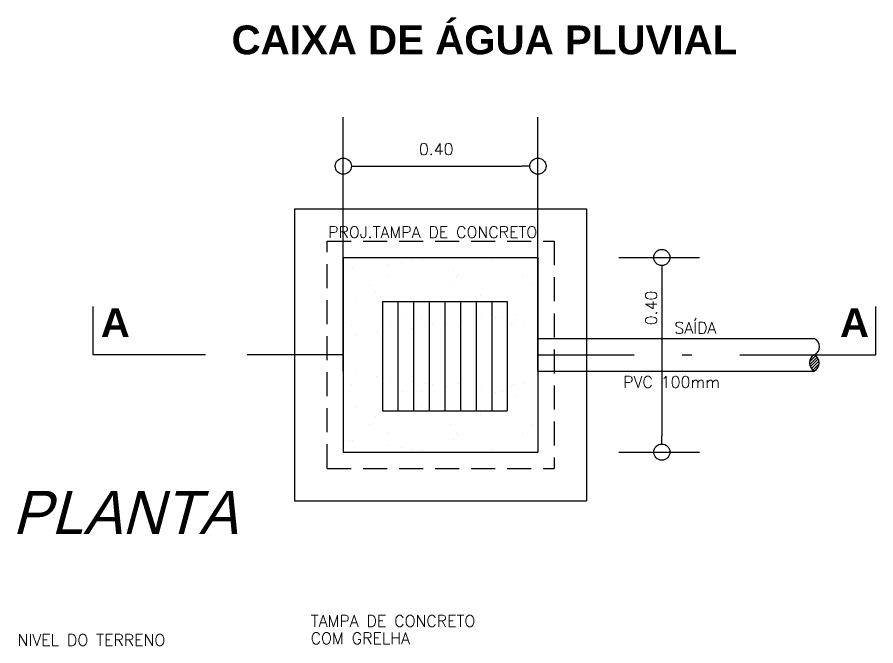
# Model space of a CAD drawing. Extents: x 1223 to 2114, y 507 to 973.
# Drawn here: x 2045.42 to 2054.36, y 613.77 to 620.31 of the extents above; entities that cross this region are included whole.
import ezdxf

# ---------------------------------------------------------------- set-up
doc = ezdxf.new("R2010")
doc.units = 0
doc.header["$MEASUREMENT"] = 0
doc.linetypes.add('DASHDOTX2', pattern=[2, 1, -0.5, 0, -0.5])
doc.linetypes.add('HIDDEN', pattern=[0.375, 0.25, -0.125])
doc.layers.get('0').update_dxf_attribs({"linetype": 'CONTINUOUS'})
doc.layers.get('DEFPOINTS').update_dxf_attribs({"linetype": 'CONTINUOUS'})
for name, color, linetype in [('01', 1, 'CONTINUOUS'), ('02', 2, 'CONTINUOUS'), ('03', 3, 'CONTINUOUS'), ('06', 6, 'CONTINUOUS')]:
    doc.layers.add(name, color=color, linetype=linetype)
doc.styles.add('ROMANS', font='romans', dxfattribs={"height": 0.1})
doc.styles.add('SANSSERIFBOLD', font='sasb____.pfb')
doc.styles.add('STYLE2', font='txt', dxfattribs={"height": 0.1})

# ---------------------------------------------------------------- blocks, each defined once
blk = doc.blocks.new('_DOTBLANK')
at = {"color": 0, "linetype": 'ByBlock'}
blk.add_line((-0.5, 0), (-1, 0), dxfattribs=at)
blk.add_circle((0, 0), 0.5, dxfattribs=at)
blk = doc.blocks.new('*X176')
at = {"color": 0}
for p, q in [((2049.28, 617.7418), (2049.28, 617.7418)), ((2049.4206, 617.7603), (2049.4206, 617.7603)), ((2049.5249, 617.784), (2049.5249, 617.784)), ((2049.6401, 617.7892), (2049.6401, 617.7892)), ((2050.3657, 617.7855), (2050.3657, 617.7855)), ((2048.8834, 617.6891), (2048.8834, 617.6891)), ((2048.9133, 617.6935), (2048.9133, 617.6935)), ((2049.9638, 617.6799), (2049.9638, 617.6799)), ((2049.2864, 617.6084), (2049.2864, 617.6084)), ((2049.9932, 617.6174), (2049.9932, 617.6174)), ((2050.0135, 617.6343), (2050.0135, 617.6343)), ((2050.6839, 617.6141), (2050.6839, 617.6141)), ((2049.094, 617.5213), (2049.094, 617.5213)), ((2049.9348, 617.5229), (2049.9348, 617.5229)), ((2050.7756, 617.5244), (2050.7756, 617.5244)), ((2049.1521, 617.4429), (2049.1521, 617.4429)), ((2049.2019, 617.3973), (2049.2019, 617.3973)), ((2050.2484, 617.419), (2050.2484, 617.419)), ((2048.9383, 617.3413), (2048.9383, 617.3413)), ((2049.629, 617.338), (2049.629, 617.338)), ((2050.3583, 617.3642), (2050.3583, 617.3642)), ((2050.6158, 617.2186), (2050.6158, 617.2186)), ((2048.9022, 617.1064), (2048.9022, 617.1064)), ((2049.4368, 617.182), (2049.4368, 617.182)), ((2049.6291, 617.1804), (2049.6291, 617.1804)), ((2049.743, 617.1079), (2049.743, 617.1079)), ((2049.889, 617.1229), (2049.889, 617.1229)), ((2050.2557, 617.1712), (2050.2557, 617.1712)), ((2050.3963, 617.1897), (2050.3963, 617.1897)), ((2050.4699, 617.182), (2050.4699, 617.182)), ((2050.5172, 617.1728), (2050.5172, 617.1728)), ((2050.5669, 617.1272), (2050.5669, 617.1272)), ((2050.5838, 617.1094), (2050.5838, 617.1094)), ((2049.1622, 617.0272), (2049.1622, 617.0272)), ((2049.3034, 617.0881), (2049.3034, 617.0881)), ((2049.529, 617.0755), (2049.529, 617.0755)), ((2049.6695, 617.094), (2049.6695, 617.094)), ((2050.0102, 617.0971), (2050.0102, 617.0971)), ((2050.7009, 617.0938), (2050.7009, 617.0938)), ((2048.9427, 616.9983), (2048.9427, 616.9983))]:
    blk.add_line(p, q, dxfattribs=at)
blk = doc.blocks.new('*X178')
at = {"color": 0}
for p, q in [((2048.9427, 616.5973), (2048.9427, 616.5973)), ((2049.1622, 616.5684), (2049.1622, 616.5684)), ((2048.9022, 616.4892), (2048.9022, 616.4892)), ((2049.3034, 616.5075), (2049.3034, 616.5075)), ((2049.529, 616.5201), (2049.529, 616.5201)), ((2049.6695, 616.5016), (2049.6695, 616.5016)), ((2049.743, 616.4877), (2049.743, 616.4877)), ((2050.0102, 616.4984), (2050.0102, 616.4984)), ((2050.5838, 616.4862), (2050.5838, 616.4862)), ((2050.7009, 616.5018), (2050.7009, 616.5018)), ((2049.4368, 616.4135), (2049.4368, 616.4135)), ((2049.6291, 616.4152), (2049.6291, 616.4152)), ((2049.889, 616.4727), (2049.889, 616.4727)), ((2050.2557, 616.4244), (2050.2557, 616.4244)), ((2050.3963, 616.4059), (2050.3963, 616.4059)), ((2050.4699, 616.4136), (2050.4699, 616.4136)), ((2050.5172, 616.4228), (2050.5172, 616.4228)), ((2050.5669, 616.4684), (2050.5669, 616.4684)), ((2050.6158, 616.377), (2050.6158, 616.377)), ((2048.9383, 616.2543), (2048.9383, 616.2543)), ((2049.629, 616.2576), (2049.629, 616.2576)), ((2050.3583, 616.2314), (2050.3583, 616.2314)), ((2049.1521, 616.1527), (2049.1521, 616.1527)), ((2049.2019, 616.1983), (2049.2019, 616.1983)), ((2050.2484, 616.1766), (2050.2484, 616.1766)), ((2049.094, 616.0742), (2049.094, 616.0742)), ((2049.9348, 616.0727), (2049.9348, 616.0727)), ((2050.7756, 616.0712), (2050.7756, 616.0712)), ((2049.2864, 615.9872), (2049.2864, 615.9872)), ((2049.9932, 615.9782), (2049.9932, 615.9782)), ((2050.0135, 615.9613), (2050.0135, 615.9613)), ((2050.6839, 615.9815), (2050.6839, 615.9815)), ((2048.8834, 615.9064), (2048.8834, 615.9064)), ((2048.9133, 615.9021), (2048.9133, 615.9021)), ((2049.28, 615.8538), (2049.28, 615.8538)), ((2049.9638, 615.9157), (2049.9638, 615.9157)), ((2049.4206, 615.8353), (2049.4206, 615.8353)), ((2049.5249, 615.8116), (2049.5249, 615.8116)), ((2049.6401, 615.8064), (2049.6401, 615.8064)), ((2050.3657, 615.8101), (2050.3657, 615.8101))]:
    blk.add_line(p, q, dxfattribs=at)
blk = doc.blocks.new('*X185')
at = {"color": 0}
for p, q in [((2053.666, 616.7232), (2053.7311, 616.7883)), ((2053.6674, 616.6947), (2053.7462, 616.7735)), ((2053.6748, 616.6723), (2053.7578, 616.7553)), ((2053.6887, 616.7757), (2053.6986, 616.7856)), ((2053.6863, 616.654), (2053.7654, 616.7331)), ((2053.7012, 616.6391), (2053.7671, 616.7049)), ((2053.7286, 616.6366), (2053.749, 616.657))]:
    blk.add_line(p, q, dxfattribs=at)

msp = doc.modelspace()

# ---------------------------------------------------------------- linework, layer by layer
at = {"color": 1, "linetype": 'ByBlock'}
for p, q in [((2048.81616, 616.62904), (2048.81616, 619.26924)), ((2050.84116, 616.62904), (2050.84116, 619.26924)), ((2048.98491, 618.76027), (2050.67241, 618.76027)), ((2051.68491, 617.81029), (2052.52097, 617.81029)), ((2052.13064, 617.64154), (2052.13064, 615.95404)), ((2051.68491, 615.78529), (2052.52097, 615.78529))]:
    msp.add_line(p, q, dxfattribs=at)
at = {"layer": '01', "linetype": 'HIDDEN'}
for p, q in [((2048.64741, 615.61654), (2048.64741, 617.97904)), ((2048.64741, 617.97904), (2051.00991, 617.97904)), ((2051.00991, 617.97904), (2051.00991, 615.61654)), ((2048.64741, 615.61654), (2051.00991, 615.61654))]:
    msp.add_line(p, q, dxfattribs=at)
at = {"layer": '01', "linetype": 'DASHDOTX2'}
for p, q in [((2048.81616, 616.79779), (2046.85436, 616.79779)), ((2050.84116, 616.79779), (2053.71651, 616.79779))]:
    msp.add_line(p, q, dxfattribs=at)
at = {"layer": '03'}
for p, q in [((2050.84116, 616.96654), (2053.71651, 616.96654)), ((2050.84116, 616.62904), (2053.71651, 616.62904))]:
    msp.add_line(p, q, dxfattribs=at)
for centre, radius, start, end in [((2053.67738, 616.88217), 0.09301, 294.880085, 65.119915), ((2053.76086, 616.71342), 0.09532, 117.727752, 242.272248), ((2053.67216, 616.71342), 0.09532, 297.727752, 62.272248)]:
    msp.add_arc(centre, radius, start, end, dxfattribs=at)
at = {"layer": '06'}
for p, q in [((2048.30991, 618.31654), (2048.30991, 615.27904)), ((2048.30991, 618.31654), (2051.34741, 618.31654)), ((2051.34741, 618.31654), (2051.34741, 615.27904)), ((2048.81616, 617.81029), (2048.81616, 615.78529)), ((2048.81616, 617.81029), (2050.84116, 617.81029)), ((2050.84116, 617.81029), (2050.84116, 615.78529)), ((2049.22252, 617.35266), (2050.52288, 617.35266)), ((2049.22252, 617.35266), (2049.22252, 616.21595)), ((2049.38507, 617.35266), (2049.38507, 616.21595)), ((2049.54761, 617.35266), (2049.54761, 616.21595)), ((2049.71016, 617.35266), (2049.71016, 616.21595)), ((2049.8727, 617.35266), (2049.8727, 616.21595)), ((2050.03525, 617.35266), (2050.03525, 616.21595)), ((2050.19779, 617.35266), (2050.19779, 616.21595)), ((2050.36034, 617.35266), (2050.36034, 616.21595)), ((2050.52288, 617.35266), (2050.52288, 616.21595)), ((2049.22252, 616.21595), (2050.52288, 616.21595)), ((2048.81616, 615.78529), (2050.84116, 615.78529)), ((2048.30991, 615.27904), (2051.34741, 615.27904))]:
    msp.add_line(p, q, dxfattribs=at)
at = {"layer": '06', "color": 6}
for p, q in [((2046.2136, 616.79779), (2046.2136, 617.29976)), ((2054.35727, 616.79779), (2054.35727, 617.29976)), ((2047.38298, 616.79779), (2046.2136, 616.79779)), ((2053.18789, 616.79779), (2054.35727, 616.79779))]:
    msp.add_line(p, q, dxfattribs=at)
at = {"layer": 'DEFPOINTS', "color": 0, "linetype": 'ByBlock'}
for p in [(2050.84116, 618.76027), (2048.30991, 618.31654), (2048.30991, 618.31654), (2051.34741, 618.31654), (2048.81616, 615.78529), (2050.84116, 615.78529), (2050.84116, 615.78529), (2052.13064, 615.78529), (2048.30991, 615.27904)]:
    msp.add_point(p, dxfattribs=at)

# ---------------------------------------------------------------- block references
at = {"color": 1, "linetype": 'ByBlock'}
for p, xscale, yscale, zscale, rotation in [((2048.81616, 618.76027), 0.1687500000000455, 0.1687500000000455, 0.1687500000000455, 180), ((2052.13064, 617.81029), 0.1687499999999318, 0.1687499999999318, 0.1687499999999318, 90), ((2052.13064, 615.78529), 0.1687499999999318, 0.1687499999999318, 0.1687499999999318, 270)]:
    msp.add_blockref('_DOTBLANK', p, dxfattribs=dict(at, xscale=xscale, yscale=yscale, zscale=zscale, rotation=rotation))
at = {"color": 1, "linetype": 'ByBlock', "xscale": 0.1687500000000455, "yscale": 0.1687500000000455, "zscale": 0.1687500000000455}
msp.add_blockref('_DOTBLANK', (2050.84116, 618.76027), dxfattribs=at)
at = {"layer": '01', "linetype": 'Continuous'}
for name in ['*X176', '*X185', '*X178']:
    msp.add_blockref(name, (0, 0), dxfattribs=at)

# ---------------------------------------------------------------- texts
at = {"color": 5, "style": 'STYLE2', "oblique": 15}
msp.add_text('PLANTA', height=0.45, dxfattribs=at).set_placement((2045.37349, 614.93216))
at = {"layer": '02', "style": 'ROMANS'}
for s, p in [('0.40', (2049.60366, 618.87679)), ('PROJ.TAMPA DE CONCRETO', (2048.65857, 618.01339)), ('SAÍDA', (2052.26128, 617.01866)), ('PVC 100mm ', (2051.72849, 616.45391)), ('TAMPA DE CONCRETO', (2048.47718, 613.96832)), ('NIVEL DO TERRENO', (2045.427, 613.76999)), ('COM GRELHA', (2048.47718, 613.78883))]:
    msp.add_text(s, height=0.12, dxfattribs=at).set_placement(p)
msp.add_text('0.40', height=0.12, rotation=90, dxfattribs=at).set_placement((2052.07917, 617.10498))
at = {"layer": '06', "style": 'SANSSERIFBOLD'}
for s, p in [(' CAIXA DE ÁGUA PLUVIAL', (2047.53731, 619.92377)), ('A', (2046.29281, 616.98135)), ('A', (2053.98434, 616.98135))]:
    msp.add_text(s, height=0.3, dxfattribs=at).set_placement(p)

doc.saveas('drawing.dxf')
